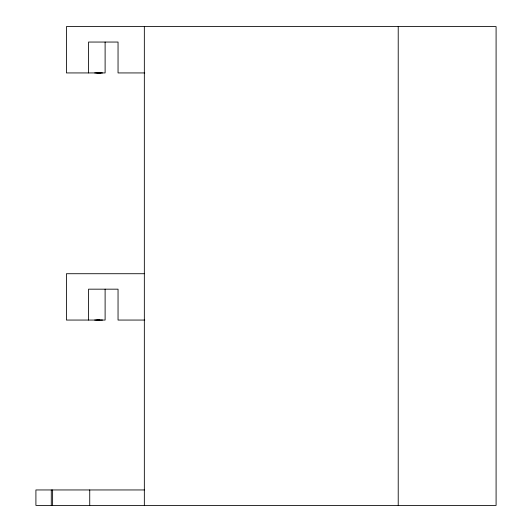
<?xml version="1.0" encoding="UTF-8"?>
<svg xmlns="http://www.w3.org/2000/svg" width="532" height="532" viewBox="0 0 532 532"><rect width="100%" height="100%" fill="white"/><g stroke="black" fill="none" stroke-linecap="round" stroke-linejoin="round"><path stroke-width="0.8" d="M94.696 72.937L102.477 72.937M102.477 320.058L94.696 320.058M96.744 72.937L100.88 72.937M144.77 72.937L118.044 72.937L118.044 42.048L88.545 42.048L88.545 72.937M144.239 273.721L66.427 273.721L66.427 320.058L105.11 320.058L105.11 289.169M96.744 320.058L99.65 320.058M144.77 320.058L118.044 320.058L118.044 289.169L88.545 289.169L88.545 320.058M144.298 489.952L35.91 489.952L35.91 505.4L496.09 505.4L496.09 26.6L66.427 26.6L66.427 72.937L105.11 72.937L105.11 42.048M398.222 26.6L398.222 505.4M144.338 26.6L144.338 505.4M89.735 489.952L89.735 505.4M52.615 489.952L52.615 505.4M51.285 489.952L51.285 505.4"/></g></svg>
